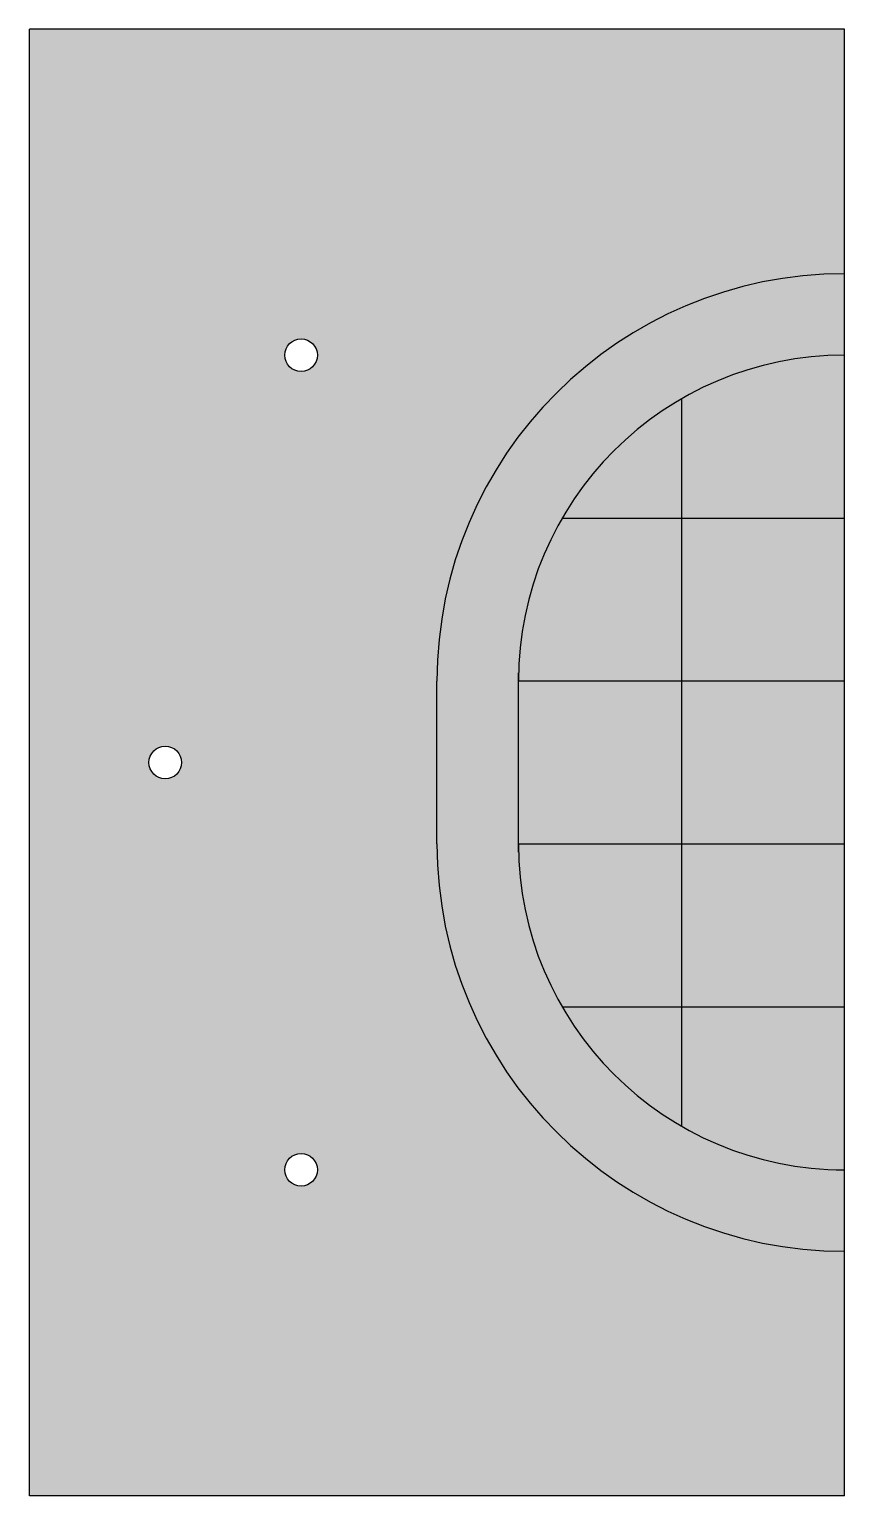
# Model space of a CAD drawing. Header units: metres. Extents: x 0 to 1, y 0 to 1.8.
import ezdxf

# ---------------------------------------------------------------- set-up
doc = ezdxf.new("R2010")
doc.units = ezdxf.units.M
doc.header["$LTSCALE"] = 0.2

msp = doc.modelspace()

# ---------------------------------------------------------------- hatches: boundary and pattern name
h = msp.add_hatch(color=254)
h.dxf.hatch_style = 1
h.paths.add_polyline_path([(1, 1.8), (0, 1.8), (0, 0), (1, 0), (1, 0.3, -0.414214), (0.5, 0.8), (0.5, 1, -0.414214), (1, 1.5)])
h.paths.add_polyline_path([(0.3533, 1.4, -1), (0.3133, 1.4, -1)], flags=16)
h.paths.add_polyline_path([(0.1867, 0.9, -1), (0.1467, 0.9, -1)], flags=16)
h.paths.add_polyline_path([(0.3533, 0.4, -1), (0.3133, 0.4, -1)], flags=16)
h.paths.add_polyline_path([(1, 1.4), (1, 1.5, 0.414214), (0.5, 1), (0.5, 0.8, 0.414214), (1, 0.3), (1, 0.4, -0.414214), (0.6, 0.8), (0.6, 1, -0.414214)], flags=17)
h.paths.add_polyline_path([(1, 1.4, 0.414214), (0.6, 1), (0.6, 0.8, 0.414214), (1, 0.4)], flags=16)
h = msp.add_hatch()
h.set_pattern_fill('L45L135', color=256, scale=0.2, angle=45, style=0)
h.set_pattern_definition([(90, (0, 0), (-0.2, 3e-17), []), (180, (0, 0), (-3e-17, -0.2), [])])
h.paths.add_polyline_path([(1, 1.4, 0.414214), (0.6, 1), (0.6, 0.8, 0.414214), (1, 0.4)])

# ---------------------------------------------------------------- linework, layer by layer
for p, q in [((0, 0), (0, 1.8)), ((1, 1.8), (0, 1.8)), ((1, 0), (1, 1.8)), ((0.5, 0.8), (0.5, 1)), ((0.6, 0.8), (0.6, 1)), ((1, 0), (0, 0))]:
    msp.add_line(p, q)
for centre in [(0.3333, 1.4), (0.1667, 0.9), (0.3333, 0.4)]:
    msp.add_circle(centre, 0.02)
for centre, radius, start, end in [((1, 1), 0.5, 90, 180), ((1, 1), 0.4, 90, 180), ((1, 0.8), 0.5, 180, 270), ((1, 0.8), 0.4, 180, 270)]:
    msp.add_arc(centre, radius, start, end)

doc.saveas('drawing.dxf')
